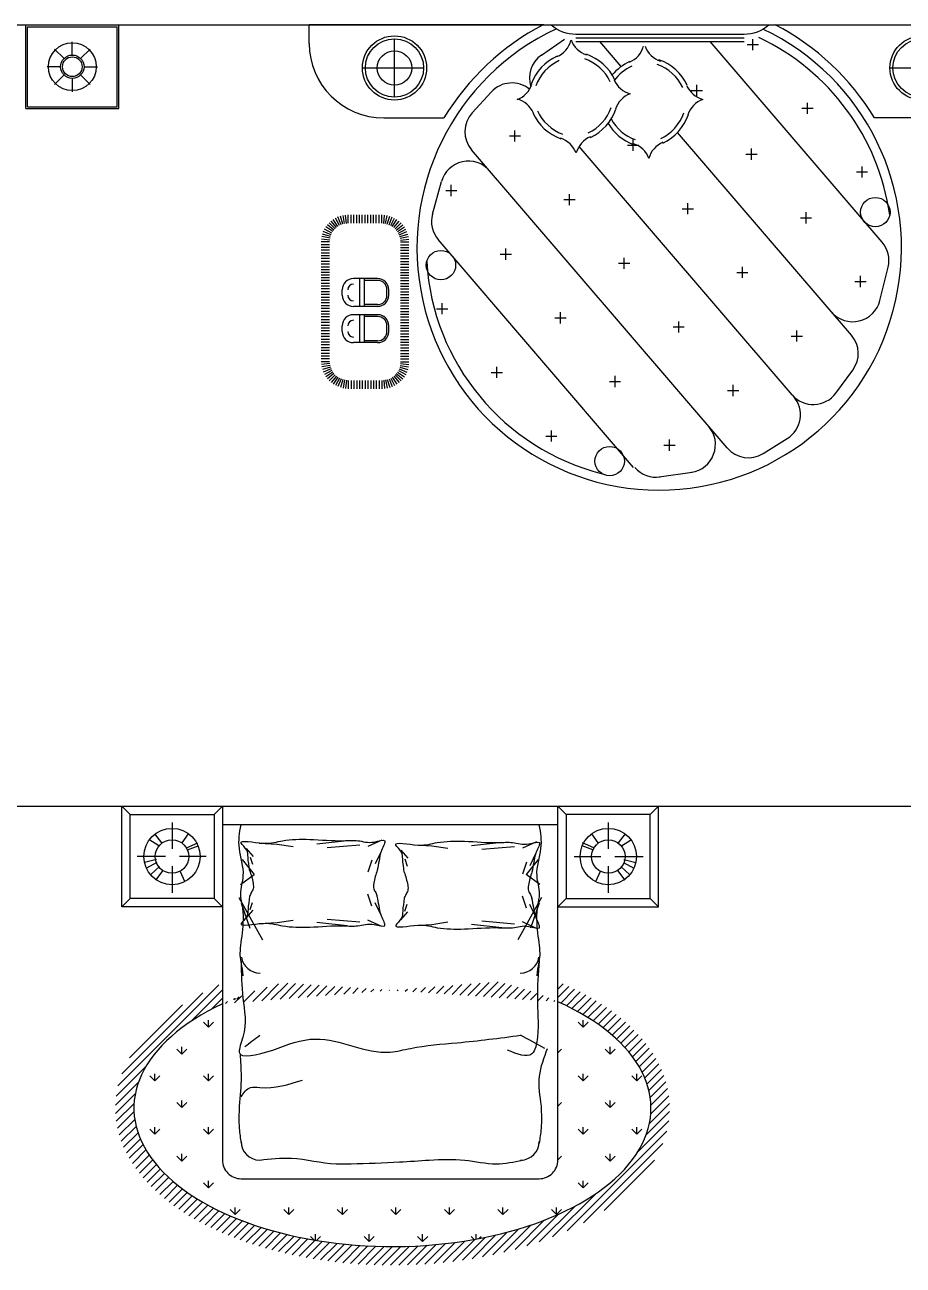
# Model space of a CAD drawing. Header units: inches. Extents: x 9.7 to 52.2, y 13.1 to 37.9.
# Drawn here: x 19.2 to 23.91, y 18.35 to 25.01 of the extents above; entities that cross this region are included whole.
import ezdxf

# ---------------------------------------------------------------- set-up
doc = ezdxf.new("R2010")
doc.units = ezdxf.units.IN
doc.header["$MEASUREMENT"] = 0
for name, color, linetype in [('02', 2, 'Continuous'), ('1', 1, 'Continuous'), ('8', 8, 'Continuous')]:
    doc.layers.add(name, color=color, linetype=linetype)

msp = doc.modelspace()

# ---------------------------------------------------------------- hatches: boundary and pattern name
at = {"layer": '8'}
h = msp.add_hatch(dxfattribs=at)
h.set_pattern_fill('ANSI31', color=256, scale=0.01, style=0)
h.set_pattern_definition([(45, (33.83484, 0.806324), (-0.02245064, 0.02245064), [])])
edge = h.paths.add_edge_path()
edge.add_ellipse((21.1723, 19.1948), major_axis=(1.3875, 0), ratio=0.535534, start_angle=131.11273, end_angle=410.22318, ccw=False)
edge.add_line((20.26, 19.7546), (20.26, 19.8642))
edge.add_spline(control_points=[(20.26, 19.8642), (20.2311, 19.8517), (20.2031, 19.8386), (20.1217, 19.7975), (20.071, 19.7678), (19.9775, 19.704), (19.9346, 19.6698), (19.8716, 19.6101), (19.8488, 19.586), (19.8072, 19.536), (19.7884, 19.5102), (19.7586, 19.4624), (19.7468, 19.4408), (19.7261, 19.3968), (19.7172, 19.3744), (19.7025, 19.3288), (19.6967, 19.3056), (19.6885, 19.259), (19.686, 19.2354), (19.6844, 19.1882), (19.6852, 19.1646), (19.6903, 19.1176), (19.6945, 19.0942), (19.7061, 19.0481), (19.7135, 19.0253), (19.7314, 18.9804), (19.7418, 18.9584), (19.7655, 18.9153), (19.7788, 18.8942), (19.8079, 18.853), (19.8238, 18.833), (19.858, 18.7939), (19.8763, 18.7749), (19.9331, 18.7211), (19.9747, 18.6877), (20.0653, 18.6253), (20.1143, 18.5962), (20.2188, 18.5426), (20.2743, 18.518), (20.3907, 18.4737), (20.4516, 18.4539), (20.5777, 18.4194), (20.6429, 18.4047), (20.7764, 18.3805), (20.8446, 18.371), (20.9827, 18.3575), (21.0526, 18.3535), (21.1392, 18.3519), (21.1558, 18.3517), (21.1723, 18.3517), (21.2037, 18.3517), (21.235, 18.3523), (21.3302, 18.3556), (21.3939, 18.3601), (21.5197, 18.3737), (21.5818, 18.3827), (21.7035, 18.4052), (21.763, 18.4186), (21.8786, 18.4497), (21.9347, 18.4673), (22.0424, 18.5067), (22.094, 18.5284), (22.192, 18.5755), (22.2385, 18.601), (22.3253, 18.6557), (22.3657, 18.6848), (22.4333, 18.741), (22.4616, 18.7676), (22.5087, 18.8181), (22.5283, 18.8418), (22.5638, 18.8906), (22.5797, 18.9158), (22.6048, 18.9624), (22.6147, 18.9837), (22.6317, 19.0269), (22.6387, 19.0489), (22.6499, 19.0934), (22.654, 19.1159), (22.6592, 19.1611), (22.6602, 19.1839), (22.6591, 19.2293), (22.657, 19.252), (22.6497, 19.2971), (22.6446, 19.3194), (22.6313, 19.3635), (22.6233, 19.3853), (22.6043, 19.428), (22.5935, 19.449), (22.5693, 19.49), (22.5559, 19.5101), (22.5267, 19.5493), (22.5109, 19.5685), (22.477, 19.6057), (22.459, 19.6238), (22.4008, 19.6775), (22.3574, 19.7113), (22.2627, 19.7745), (22.2114, 19.8039), (22.1256, 19.8462), (22.0933, 19.8608), (22.06, 19.8746)], knot_values=[2.250927, 2.250927, 2.250927, 2.250927, 2.326456, 2.326456, 2.476479, 2.476479, 2.626503, 2.626503, 2.722593, 2.722593, 2.818682, 2.818682, 2.894819, 2.894819, 2.970956, 2.970956, 3.047093, 3.047093, 3.12323, 3.12323, 3.199367, 3.199367, 3.275504, 3.275504, 3.351641, 3.351641, 3.427778, 3.427778, 3.503915, 3.503915, 3.580052, 3.580052, 3.656189, 3.656189, 3.802151, 3.802151, 3.948113, 3.948113, 4.094076, 4.094076, 4.240038, 4.240038, 4.386001, 4.386001, 4.531963, 4.531963, 4.677925, 4.677925, 4.712389, 4.712389, 4.712389, 4.777646, 4.777646, 4.910996, 4.910996, 5.044346, 5.044346, 5.177696, 5.177696, 5.311046, 5.311046, 5.444396, 5.444396, 5.577745, 5.577745, 5.711095, 5.711095, 5.820891, 5.820891, 5.911722, 5.911722, 6.002554, 6.002554, 6.075899, 6.075899, 6.149245, 6.149245, 6.222591, 6.222591, 6.295937, 6.295937, 6.369283, 6.369283, 6.442629, 6.442629, 6.515974, 6.515974, 6.58932, 6.58932, 6.662666, 6.662666, 6.736012, 6.736012, 6.809358, 6.809358, 6.959381, 6.959381, 7.109405, 7.109405, 7.195149, 7.195149, 7.195149, 7.195149], degree=3, periodic=0)
edge.add_line((22.06, 19.8746), (22.06, 19.7658))
h = msp.add_hatch(dxfattribs=at)
h.set_pattern_fill('GRASS', color=256, scale=0.008, style=0)
h.set_pattern_definition([(90, (33.83484, 0.80632), (-0.143684, 0.143684), [0.0381, -0.249268]), (45, (33.83484, 0.80632), (-0.1436841, 0.1436841), [0.0381, -0.1651]), (135, (33.83484, 0.80632), (-0.1436841, -0.1436841), [0.0381, -0.1651])])
edge = h.paths.add_edge_path()
edge.add_ellipse((21.1723, 19.1948), major_axis=(1.3875, 0), ratio=0.535534, start_angle=131.11273, end_angle=410.22318)
edge.add_line((22.06, 19.7658), (22.06, 18.7972))
edge.add_arc((21.96, 18.7972), 0.1, -90, 0, ccw=False)
edge.add_line((21.96, 18.6972), (20.36, 18.6972))
edge.add_arc((20.36, 18.7972), 0.1, 180, 270, ccw=False)
edge.add_line((20.26, 18.7972), (20.26, 19.7546))

# ---------------------------------------------------------------- linework, layer by layer
at = {"layer": '02'}
for p, q in [((19.2043, 24.5607), (19.2043, 25.0107)), ((19.2043, 25.0107), (19.7043, 25.0107)), ((19.2143, 24.5707), (19.2143, 25.0007)), ((19.2143, 25.0007), (19.6943, 25.0007)), ((19.6943, 24.5707), (19.6943, 25.0007)), ((19.7043, 24.5607), (19.7043, 25.0107)), ((21.9839, 25.0107), (20.7257, 25.0107)), ((20.7257, 24.9107), (20.7257, 25.0107)), ((22.0238, 25.0107), (23.1923, 25.0107)), ((23.2262, 25.0107), (24.4824, 25.0107)), ((19.4543, 24.8485), (19.4543, 24.9201)), ((21.1833, 24.6229), (21.1833, 24.9355)), ((21.972, 24.8483), (22.0961, 24.934)), ((22.1561, 24.9607), (23.06, 24.9607)), ((22.1561, 24.9407), (23.06, 24.9407)), ((22.1561, 24.9207), (23.06, 24.9207)), ((22.3996, 24.7864), (22.2844, 24.9207)), ((23.8005, 23.8434), (22.8771, 24.9207)), ((23.1068, 24.8741), (23.1068, 24.9341)), ((19.4099, 24.8301), (19.3593, 24.8807)), ((19.4987, 24.8301), (19.5493, 24.8807)), ((23.0768, 24.9041), (23.1368, 24.9041)), ((19.3915, 24.7857), (19.3199, 24.7857)), ((19.5171, 24.7857), (19.5887, 24.7857)), ((21.0079, 24.7792), (21.3396, 24.7792)), ((23.8394, 24.7792), (24.1711, 24.7792)), ((19.4099, 24.7413), (19.3593, 24.6907)), ((19.4543, 24.7229), (19.4543, 24.6513)), ((19.4987, 24.7413), (19.5493, 24.6907)), ((21.6006, 24.5385), (21.7027, 24.6499)), ((22.7761, 24.6579), (22.8361, 24.6579)), ((22.8061, 24.6279), (22.8061, 24.6879)), ((23.3996, 24.5324), (23.3996, 24.5924)), ((19.2043, 24.5607), (19.7043, 24.5607)), ((19.2143, 24.5707), (19.6943, 24.5707)), ((21.1257, 24.5107), (21.4486, 24.5107)), ((23.3696, 24.5624), (23.4296, 24.5624)), ((24.0824, 24.5107), (23.7596, 24.5107)), ((21.8299, 24.3838), (21.8299, 24.4438)), ((21.7999, 24.4138), (21.8599, 24.4138)), ((22.4644, 24.335), (22.4644, 24.395)), ((23.636, 23.3439), (22.7025, 24.4329)), ((22.969, 22.7391), (21.5972, 24.3395)), ((23.3169, 23.0247), (22.1741, 24.358)), ((22.4344, 24.365), (22.4944, 24.365)), ((23.0689, 24.3162), (23.1289, 24.3162)), ((23.0989, 24.2862), (23.0989, 24.3462)), ((23.6925, 24.1908), (23.6925, 24.2508)), ((23.6625, 24.2208), (23.7225, 24.2208)), ((21.3872, 23.995), (21.4355, 24.1692)), ((21.4582, 24.121), (21.5182, 24.121)), ((21.4882, 24.091), (21.4882, 24.151)), ((22.0927, 24.0722), (22.1527, 24.0722)), ((22.1227, 24.0422), (22.1227, 24.1022)), ((22.7573, 23.9933), (22.7573, 24.0533)), ((20.8881, 23.9335), (20.8669, 23.9732)), ((20.897, 23.9377), (20.8798, 23.9793)), ((20.9062, 23.941), (20.8932, 23.9841)), ((20.9157, 23.9434), (20.907, 23.9876)), ((20.9254, 23.9449), (20.921, 23.9896)), ((20.9353, 23.9453), (20.9353, 23.9903)), ((20.9503, 23.9453), (20.9503, 23.9903)), ((20.9654, 23.9453), (20.9654, 23.9903)), ((20.9804, 23.9453), (20.9804, 23.9903)), ((20.9954, 23.9453), (20.9954, 23.9903)), ((21.0104, 23.9453), (21.0104, 23.9903)), ((21.0255, 23.9453), (21.0255, 23.9903)), ((21.0405, 23.9453), (21.0405, 23.9903)), ((21.0555, 23.9453), (21.0555, 23.9903)), ((21.0705, 23.9453), (21.0705, 23.9903)), ((21.0855, 23.9453), (21.0855, 23.9903)), ((21.1007, 23.9453), (21.1007, 23.9903)), ((21.1157, 23.9453), (21.1157, 23.9903)), ((21.1255, 23.9449), (21.1299, 23.9896)), ((21.1352, 23.9434), (21.144, 23.9876)), ((21.1447, 23.941), (21.1578, 23.9841)), ((21.1539, 23.9377), (21.1712, 23.9793)), ((21.1628, 23.9335), (21.184, 23.9732)), ((22.7273, 24.0233), (22.7873, 24.0233)), ((23.3618, 23.9745), (23.4218, 23.9745)), ((23.3918, 23.9445), (23.3918, 24.0045)), ((20.8471, 23.8925), (20.8074, 23.9137)), ((20.8521, 23.9009), (20.8147, 23.9259)), ((20.8579, 23.9088), (20.8232, 23.9373)), ((20.8645, 23.9161), (20.8327, 23.9479)), ((20.8718, 23.9226), (20.8433, 23.9574)), ((20.8797, 23.9285), (20.8547, 23.9659)), ((21.1712, 23.9285), (21.1962, 23.9659)), ((21.1791, 23.9226), (21.2077, 23.9574)), ((21.1864, 23.9161), (21.2182, 23.9479)), ((21.193, 23.9088), (21.2278, 23.9373)), ((21.1988, 23.9009), (21.2362, 23.9259)), ((21.2039, 23.8925), (21.2436, 23.9137)), ((20.8353, 23.8453), (20.7903, 23.8453)), ((20.8357, 23.8551), (20.7909, 23.8596)), ((20.8372, 23.8649), (20.793, 23.8736)), ((20.8396, 23.8744), (20.7965, 23.8874)), ((20.8429, 23.8836), (20.8013, 23.9008)), ((21.2081, 23.8836), (21.2496, 23.9008)), ((21.2114, 23.8744), (21.2544, 23.8874)), ((21.2138, 23.8649), (21.2579, 23.8736)), ((21.2152, 23.8551), (21.26, 23.8596)), ((21.2157, 23.8453), (21.2607, 23.8453)), ((22.4662, 22.6342), (21.4179, 23.8573)), ((20.8353, 23.8303), (20.7903, 23.8303)), ((20.8353, 23.8153), (20.7903, 23.8153)), ((20.8353, 23.8003), (20.7903, 23.8003)), ((20.8353, 23.7853), (20.7903, 23.7853)), ((21.2157, 23.8303), (21.2607, 23.8303)), ((21.2157, 23.8153), (21.2607, 23.8153)), ((21.2157, 23.8003), (21.2607, 23.8003)), ((21.2157, 23.7853), (21.2607, 23.7853)), ((21.7511, 23.7793), (21.8111, 23.7793)), ((21.7811, 23.7493), (21.7811, 23.8093)), ((20.8353, 23.7703), (20.7903, 23.7703)), ((20.8353, 23.7553), (20.7903, 23.7553)), ((20.8353, 23.7403), (20.7903, 23.7403)), ((20.8353, 23.7253), (20.7903, 23.7253)), ((20.8353, 23.7103), (20.7903, 23.7103)), ((21.2157, 23.7703), (21.2607, 23.7703)), ((21.2157, 23.7553), (21.2607, 23.7553)), ((21.2157, 23.7403), (21.2607, 23.7403)), ((21.2157, 23.7253), (21.2607, 23.7253)), ((21.2157, 23.7103), (21.2607, 23.7103)), ((22.3856, 23.7305), (22.4456, 23.7305)), ((22.4156, 23.7005), (22.4156, 23.7605)), ((23.0501, 23.6517), (23.0501, 23.7117)), ((23.7882, 23.5308), (23.8323, 23.7099)), ((20.8353, 23.6953), (20.7903, 23.6953)), ((20.8353, 23.6803), (20.7903, 23.6803)), ((20.8353, 23.6675), (20.7903, 23.6675)), ((20.8353, 23.6525), (20.7903, 23.6525)), ((21.0927, 23.6487), (20.9627, 23.6487)), ((20.9976, 23.4985), (20.9976, 23.6486)), ((21.0226, 23.4985), (21.0226, 23.6486)), ((21.2157, 23.6953), (21.2607, 23.6953)), ((21.2157, 23.6803), (21.2607, 23.6803)), ((21.2157, 23.6675), (21.2607, 23.6675)), ((21.2157, 23.6525), (21.2607, 23.6525)), ((23.0201, 23.6817), (23.0801, 23.6817)), ((23.6846, 23.6029), (23.6846, 23.6629)), ((20.8353, 23.6375), (20.7903, 23.6375)), ((20.8353, 23.6225), (20.7903, 23.6225)), ((20.8353, 23.6075), (20.7903, 23.6075)), ((20.8353, 23.5925), (20.7903, 23.5925)), ((20.8353, 23.5775), (20.7903, 23.5775)), ((20.9027, 23.5587), (20.9027, 23.5887)), ((21.0927, 23.6387), (21.0226, 23.6387)), ((21.1427, 23.5587), (21.1427, 23.5887)), ((21.1527, 23.5587), (21.1527, 23.5887)), ((21.2157, 23.6375), (21.2607, 23.6375)), ((21.2157, 23.6225), (21.2607, 23.6225)), ((21.2157, 23.6075), (21.2607, 23.6075)), ((21.2157, 23.5925), (21.2607, 23.5925)), ((21.2157, 23.5775), (21.2607, 23.5775)), ((23.6546, 23.6329), (23.7146, 23.6329)), ((20.8353, 23.5625), (20.7903, 23.5625)), ((20.8353, 23.5475), (20.7903, 23.5475)), ((20.8353, 23.5325), (20.7903, 23.5325)), ((20.8353, 23.5175), (20.7903, 23.5175)), ((21.0927, 23.5087), (21.0226, 23.5087)), ((21.2157, 23.5625), (21.2607, 23.5625)), ((21.2157, 23.5475), (21.2607, 23.5475)), ((21.2157, 23.5325), (21.2607, 23.5325)), ((21.2157, 23.5175), (21.2607, 23.5175)), ((21.4394, 23.4564), (21.4394, 23.5164)), ((20.8353, 23.5025), (20.7903, 23.5025)), ((20.8353, 23.4875), (20.7903, 23.4875)), ((20.8353, 23.4725), (20.7903, 23.4725)), ((20.8353, 23.4575), (20.7903, 23.4575)), ((20.8353, 23.4425), (20.7903, 23.4425)), ((21.0927, 23.4987), (20.9627, 23.4987)), ((21.0927, 23.4545), (20.9627, 23.4545)), ((20.9976, 23.3043), (20.9976, 23.4544)), ((21.0226, 23.3043), (21.0226, 23.4544)), ((21.0927, 23.4445), (21.0226, 23.4445)), ((21.2157, 23.5025), (21.2607, 23.5025)), ((21.2157, 23.4875), (21.2607, 23.4875)), ((21.2157, 23.4725), (21.2607, 23.4725)), ((21.2157, 23.4575), (21.2607, 23.4575)), ((21.2157, 23.4425), (21.2607, 23.4425)), ((21.4094, 23.4864), (21.4694, 23.4864)), ((22.0739, 23.4076), (22.0739, 23.4676)), ((20.8353, 23.427), (20.7903, 23.427)), ((20.8353, 23.412), (20.7903, 23.412)), ((20.8353, 23.397), (20.7903, 23.397)), ((20.8353, 23.382), (20.7903, 23.382)), ((20.9027, 23.3645), (20.9027, 23.3945)), ((21.1427, 23.3645), (21.1427, 23.3945)), ((21.1527, 23.3645), (21.1527, 23.3945)), ((21.2157, 23.427), (21.2607, 23.427)), ((21.2157, 23.412), (21.2607, 23.412)), ((21.2157, 23.397), (21.2607, 23.397)), ((21.2157, 23.382), (21.2607, 23.382)), ((22.0439, 23.4376), (22.1039, 23.4376)), ((22.6784, 23.3888), (22.7384, 23.3888)), ((22.7084, 23.3588), (22.7084, 23.4188)), ((20.8353, 23.367), (20.7903, 23.367)), ((20.8353, 23.352), (20.7903, 23.352)), ((20.8353, 23.337), (20.7903, 23.337)), ((20.8353, 23.322), (20.7903, 23.322)), ((20.8353, 23.307), (20.7903, 23.307)), ((21.0927, 23.3145), (21.0226, 23.3145)), ((21.2157, 23.367), (21.2607, 23.367)), ((21.2157, 23.352), (21.2607, 23.352)), ((21.2157, 23.337), (21.2607, 23.337)), ((21.2157, 23.322), (21.2607, 23.322)), ((21.2157, 23.307), (21.2607, 23.307)), ((23.313, 23.34), (23.373, 23.34)), ((23.343, 23.31), (23.343, 23.37)), ((20.8353, 23.292), (20.7903, 23.292)), ((20.8353, 23.277), (20.7903, 23.277)), ((20.8353, 23.262), (20.7903, 23.262)), ((20.8353, 23.247), (20.7903, 23.247)), ((21.0927, 23.3045), (20.9627, 23.3045)), ((21.2157, 23.292), (21.2607, 23.292)), ((21.2157, 23.277), (21.2607, 23.277)), ((21.2157, 23.262), (21.2607, 23.262)), ((21.2157, 23.247), (21.2607, 23.247)), ((20.8353, 23.232), (20.7903, 23.232)), ((20.8353, 23.217), (20.7903, 23.217)), ((20.8353, 23.202), (20.7903, 23.202)), ((20.8357, 23.1922), (20.7909, 23.1878)), ((20.8372, 23.1825), (20.793, 23.1737)), ((21.2138, 23.1825), (21.2579, 23.1737)), ((21.2152, 23.1922), (21.26, 23.1878)), ((21.2157, 23.232), (21.2607, 23.232)), ((21.2157, 23.217), (21.2607, 23.217)), ((21.2157, 23.202), (21.2607, 23.202)), ((21.7323, 23.1148), (21.7323, 23.1748)), ((20.8396, 23.173), (20.7965, 23.1599)), ((20.8429, 23.1638), (20.8013, 23.1465)), ((20.8471, 23.1549), (20.8074, 23.1337)), ((20.8521, 23.1465), (20.8147, 23.1215)), ((20.8579, 23.1386), (20.8232, 23.11)), ((20.8645, 23.1313), (20.8327, 23.0995)), ((20.8718, 23.1247), (20.8433, 23.0899)), ((20.8797, 23.1189), (20.8547, 23.0815)), ((20.8881, 23.1138), (20.8669, 23.0742)), ((20.897, 23.1096), (20.8798, 23.0681)), ((21.1539, 23.1096), (21.1712, 23.0681)), ((21.1628, 23.1138), (21.184, 23.0742)), ((21.1712, 23.1189), (21.1962, 23.0815)), ((21.1791, 23.1247), (21.2077, 23.0899)), ((21.1864, 23.1313), (21.2182, 23.0995)), ((21.193, 23.1386), (21.2278, 23.11)), ((21.1988, 23.1465), (21.2362, 23.1215)), ((21.2039, 23.1549), (21.2436, 23.1337)), ((21.2081, 23.1638), (21.2496, 23.1465)), ((21.2114, 23.173), (21.2544, 23.1599)), ((21.7023, 23.1448), (21.7623, 23.1448)), ((22.3668, 23.066), (22.3668, 23.126)), ((23.5515, 23.0333), (23.6429, 23.1572)), ((20.9062, 23.1063), (20.8932, 23.0633)), ((20.9157, 23.104), (20.907, 23.0598)), ((20.9254, 23.1025), (20.921, 23.0577)), ((20.9353, 23.102), (20.9353, 23.057)), ((20.9503, 23.102), (20.9503, 23.057)), ((20.9654, 23.102), (20.9654, 23.057)), ((20.9804, 23.102), (20.9804, 23.057)), ((20.9954, 23.102), (20.9954, 23.057)), ((21.0104, 23.102), (21.0104, 23.057)), ((21.0255, 23.102), (21.0255, 23.057)), ((21.0405, 23.102), (21.0405, 23.057)), ((21.0555, 23.102), (21.0555, 23.057)), ((21.0705, 23.102), (21.0705, 23.057)), ((21.0855, 23.102), (21.0855, 23.057)), ((21.1007, 23.102), (21.1007, 23.057)), ((21.1157, 23.102), (21.1157, 23.057)), ((21.1255, 23.1025), (21.1299, 23.0577)), ((21.1352, 23.104), (21.144, 23.0598)), ((21.1447, 23.1063), (21.1578, 23.0633)), ((22.3368, 23.096), (22.3968, 23.096)), ((22.9713, 23.0472), (23.0313, 23.0472)), ((23.0013, 23.0172), (23.0013, 23.0772)), ((21.9951, 22.8031), (22.0551, 22.8031)), ((22.0251, 22.7731), (22.0251, 22.8331)), ((22.6596, 22.7243), (22.6596, 22.7843)), ((23.162, 22.7093), (23.291, 22.7893)), ((22.6296, 22.7543), (22.6896, 22.7543)), ((22.6044, 22.5834), (22.78, 22.6091)), ((19.72, 20.8159), (22.6, 20.8159)), ((19.72, 20.2759), (19.72, 20.8159)), ((19.765, 20.7709), (19.72, 20.8159)), ((20.215, 20.7709), (20.26, 20.8159)), ((22.105, 20.7709), (22.06, 20.8159)), ((22.555, 20.7709), (22.6, 20.8159)), ((22.6, 20.2759), (22.6, 20.8159)), ((19.765, 20.7709), (20.215, 20.7709)), ((19.765, 20.3209), (19.765, 20.7709)), ((19.9893, 20.7292), (19.9893, 20.5861)), ((20.215, 20.7709), (20.215, 20.3209)), ((22.06, 20.7159), (20.26, 20.7159)), ((22.105, 20.7709), (22.105, 20.3209)), ((22.555, 20.7709), (22.105, 20.7709)), ((22.3307, 20.7292), (22.3307, 20.5861)), ((22.555, 20.3209), (22.555, 20.7709)), ((19.9353, 20.6185), (19.8975, 20.6671)), ((20.0433, 20.6185), (20.0784, 20.6671)), ((22.2767, 20.6185), (22.2416, 20.6671)), ((22.3847, 20.6185), (22.4225, 20.6671)), ((19.9191, 20.6023), (19.8651, 20.6374)), ((20.0676, 20.5915), (20.127, 20.6185)), ((20.073, 20.5807), (20.1297, 20.6023)), ((20.3865, 20.5893), (20.4243, 20.5461)), ((20.4568, 20.6181), (20.5541, 20.6127)), ((20.5541, 20.6127), (20.6389, 20.6001)), ((20.9291, 20.6307), (20.7669, 20.6127)), ((20.8228, 20.5947), (20.9976, 20.6091)), ((21.1148, 20.6343), (21.0409, 20.6001)), ((21.2165, 20.5793), (21.2543, 20.5361)), ((21.2868, 20.6081), (21.3841, 20.6027)), ((21.3841, 20.6027), (21.4689, 20.5901)), ((21.7591, 20.6207), (21.5969, 20.6027)), ((21.6528, 20.5847), (21.8276, 20.5991)), ((21.9448, 20.6243), (21.8709, 20.5901)), ((22.247, 20.5807), (22.1903, 20.6023)), ((22.2524, 20.5915), (22.193, 20.6185)), ((22.4009, 20.6023), (22.4549, 20.6374)), ((19.9542, 20.5456), (19.803, 20.5456)), ((19.9056, 20.5294), (19.8408, 20.5132)), ((19.9083, 20.5132), (19.8516, 20.4835)), ((20.1729, 20.5456), (20.0298, 20.5456)), ((20.3654, 20.5302), (20.4307, 20.4495)), ((20.4081, 20.5425), (20.4207, 20.5046)), ((21.0612, 20.5257), (21.0403, 20.4616)), ((21.1112, 20.5731), (21.0788, 20.5064)), ((21.2381, 20.5325), (21.2507, 20.4946)), ((21.8912, 20.5157), (21.8703, 20.4516)), ((21.9547, 20.5302), (21.8893, 20.4495)), ((21.9412, 20.5631), (21.9088, 20.4964)), ((22.1471, 20.5456), (22.2902, 20.5456)), ((22.3658, 20.5456), (22.517, 20.5456)), ((22.4117, 20.5132), (22.4684, 20.4835)), ((22.4144, 20.5294), (22.4792, 20.5132)), ((19.9218, 20.4916), (19.8759, 20.4484)), ((19.9407, 20.47), (19.9002, 20.4187)), ((19.9893, 20.4943), (19.9893, 20.3512)), ((20.0325, 20.4646), (20.0568, 20.4133)), ((20.3569, 20.395), (20.4299, 20.4488)), ((21.9632, 20.395), (21.8901, 20.4488)), ((22.2875, 20.4646), (22.2632, 20.4133)), ((22.3307, 20.4943), (22.3307, 20.3512)), ((22.3793, 20.47), (22.4198, 20.4187)), ((22.3982, 20.4916), (22.4441, 20.4484)), ((19.765, 20.3209), (19.72, 20.2759)), ((20.215, 20.3209), (19.765, 20.3209)), ((20.215, 20.3209), (20.26, 20.2759)), ((20.3475, 20.326), (20.4755, 20.0986)), ((21.0612, 20.2786), (21.0403, 20.3427)), ((21.9726, 20.326), (21.8446, 20.0986)), ((21.8912, 20.2686), (21.8703, 20.3327)), ((22.105, 20.3209), (22.06, 20.2759)), ((22.105, 20.3209), (22.555, 20.3209)), ((22.555, 20.3209), (22.6, 20.2759)), ((20.26, 20.2759), (19.72, 20.2759)), ((20.3607, 20.2951), (20.4069, 20.1607)), ((20.3865, 20.215), (20.4243, 20.2583)), ((20.4081, 20.2619), (20.4207, 20.2997)), ((21.1112, 20.2312), (21.0788, 20.2979)), ((21.2165, 20.205), (21.2543, 20.2483)), ((21.2381, 20.2519), (21.2507, 20.2897)), ((21.9412, 20.2212), (21.9088, 20.2879)), ((21.9593, 20.2951), (21.9132, 20.1607)), ((22.06, 20.2759), (22.6, 20.2759)), ((20.4568, 20.1862), (20.5541, 20.1916)), ((20.5541, 20.1916), (20.6389, 20.2042)), ((20.9291, 20.1736), (20.7669, 20.1916)), ((20.8228, 20.2096), (20.9976, 20.1952)), ((21.1148, 20.17), (21.0409, 20.2042)), ((21.2868, 20.1762), (21.3841, 20.1816)), ((21.3841, 20.1816), (21.4689, 20.1942)), ((21.7591, 20.1636), (21.5969, 20.1816)), ((21.6528, 20.1996), (21.8276, 20.1852)), ((21.9448, 20.16), (21.8709, 20.1942))]:
    msp.add_line(p, q, dxfattribs=at)
msp.add_lwpolyline([(20.26, 20.8159), (20.26, 18.9159, 0.414214), (20.36, 18.8159), (21.96, 18.8159, 0.414214), (22.06, 18.9159), (22.06, 20.8159)], format="xyb", dxfattribs=at)
for centre, radius in [((19.4543, 24.7857), 0.1285), ((21.1833, 24.7792), 0.1723), ((21.1833, 24.7792), 0.1563), ((24.0148, 24.7792), 0.1723), ((24.0148, 24.7792), 0.1563), ((19.4543, 24.7857), 0.0628), ((19.4543, 24.7857), 0.0528), ((21.1833, 24.7792), 0.0923), ((23.7638, 24.0054), 0.0788), ((21.4326, 23.7204), 0.0788), ((22.3381, 22.6683), 0.0788), ((19.9893, 20.5456), 0.1513), ((22.3307, 20.5456), 0.1513), ((19.9893, 20.5456), 0.0899), ((22.3307, 20.5456), 0.0899)]:
    msp.add_circle(centre, radius, dxfattribs=at)
for centre, radius, start, end in [((22.6041, 23.8126), 1.3, 115.11189, 64.67162), ((22.6041, 23.8126), 1.35, 117.4391, 148.86002), ((22.1561, 25.1607), 0.2, 228.59038, 270), ((23.06, 25.1607), 0.2, 270, 311.40962), ((22.6041, 23.8126), 1.35, 31.13998, 62.5609), ((21.1257, 24.9107), 0.4, 180, 270), ((22.0046, 24.9599), 0.1301, 292.85335, 345.11134), ((22.2532, 24.9742), 0.1301, 200.18891, 252.4469), ((22.6041, 23.8126), 1.25, 8.19886, 64.67162), ((22.0572, 24.7249), 0.15, 124.61157, 198.36256), ((22.1659, 24.6016), 0.2651, 114.51605, 160.04011), ((22.1257, 24.6026), 0.2651, 25.26014, 70.7842), ((22.3939, 24.93), 0.1301, 292.85335, 345.11134), ((22.6504, 24.9403), 0.1301, 200.18891, 252.4469), ((22.1659, 24.6016), 0.2381, 114.51605, 160.04011), ((22.1257, 24.6026), 0.2381, 25.26014, 70.7842), ((22.5552, 24.5718), 0.2651, 114.51605, 140.20255), ((22.5552, 24.5718), 0.2381, 114.51605, 143.7992), ((22.515, 24.5727), 0.2381, 25.26014, 70.7842), ((22.515, 24.5727), 0.2651, 25.26014, 70.7842), ((22.4816, 24.7661), 0.1301, 202.85334, 255.11135), ((21.8132, 24.5485), 0.15, 50.79399, 137.47213), ((21.7964, 24.7315), 0.1301, 290.18891, 342.4469), ((22.4931, 24.5182), 0.1301, 110.18891, 162.4469), ((22.8709, 24.7362), 0.1301, 202.85334, 255.11135), ((21.8086, 24.4864), 0.1301, 22.85334, 75.11135), ((22.8824, 24.4884), 0.1301, 110.18891, 162.4469), ((21.7111, 24.4371), 0.15, 137.47213, 220.60129), ((22.1669, 24.6478), 0.2651, 204.51605, 250.0401), ((22.1669, 24.6478), 0.2381, 204.51605, 250.0401), ((22.1214, 24.6458), 0.2381, 295.26014, 340.7842), ((22.1214, 24.6458), 0.2651, 295.26014, 340.7842), ((22.5562, 24.6179), 0.2381, 208.20821, 250.0401), ((22.5107, 24.6159), 0.2381, 295.26014, 340.7842), ((22.5107, 24.6159), 0.2651, 295.26014, 340.7842), ((22.5562, 24.6179), 0.2651, 211.09318, 250.0401), ((22.0355, 24.2777), 0.1301, 20.18891, 72.4469), ((22.2849, 24.2899), 0.1301, 112.85335, 165.11134), ((22.4262, 24.2484), 0.1301, 20.18891, 72.4469), ((22.6742, 24.26), 0.1301, 112.85335, 165.11134), ((21.58, 24.1291), 0.15, 40.60129, 164.5115), ((21.5317, 23.9549), 0.15, 164.5115, 220.60129), ((23.6867, 23.7458), 0.15, 346.15931, 40.60129), ((22.6041, 23.8126), 1.25, 183.3343, 255.79358), ((20.9627, 23.5887), 0.06, 90, 180), ((21.0927, 23.5887), 0.06, 0, 90), ((20.9627, 23.5887), 0.03, 90, 180), ((21.0927, 23.5887), 0.05, 0, 90), ((20.9627, 23.5587), 0.06, 180, 270), ((20.9627, 23.5587), 0.03, 180, 270), ((21.0927, 23.5587), 0.06, 270, 0), ((21.0927, 23.5587), 0.05, 270, 0), ((23.6425, 23.5667), 0.15, 220.60129, 346.15931), ((20.9627, 23.3945), 0.06, 90, 180), ((21.0927, 23.3945), 0.06, 0, 90), ((21.0927, 23.3945), 0.05, 0, 90), ((20.9627, 23.3945), 0.03, 90, 180), ((20.9627, 23.3645), 0.06, 180, 270), ((20.9627, 23.3645), 0.03, 180, 270), ((21.0927, 23.3645), 0.06, 270, 0), ((21.0927, 23.3645), 0.05, 270, 0), ((23.5221, 23.2462), 0.15, 323.59152, 40.60129), ((23.2118, 22.9168), 0.15, 301.82744, 40.60129), ((23.4308, 23.1223), 0.15, 220.60129, 323.59152), ((22.7557, 22.7575), 0.15, 278.31028, 40.60129), ((23.0829, 22.8367), 0.15, 220.60129, 301.82744), ((22.5876, 22.7319), 0.15, 220.60129, 278.31028), ((20.4601, 20.0195), 0.0995, 187.67166, 271.17178), ((21.86, 20.0195), 0.0995, 268.82822, 352.32834), ((20.46, 19.0159), 0.1, 180, 270), ((21.86, 19.0159), 0.1, 270, 0)]:
    msp.add_arc(centre, radius, start, end, dxfattribs=at)
msp.add_ellipse((21.1723, 19.1948), major_axis=(1.3875, 0), ratio=0.535534, start_param=2.288349, end_param=7.159745, dxfattribs=at)
for points, knots in [([(20.3706, 19.9044), (20.3675, 19.9631), (20.337, 20.0152), (20.39, 20.2059), (20.35, 20.3559), (20.3876, 20.458), (20.34, 20.5859), (20.3505, 20.6728), (20.36, 20.7159)], [1016.475932, 1016.475932, 1016.475932, 1016.475932, 1193.291865, 1511.538782, 1572.223428, 1671.208534, 1817.306761, 1947.15998, 1947.15998, 1947.15998, 1947.15998]), ([(21.9495, 19.9044), (21.9525, 19.9631), (21.9831, 20.0152), (21.93, 20.2059), (21.97, 20.3559), (21.9325, 20.458), (21.98, 20.5859), (21.9696, 20.6728), (21.96, 20.7159)], [1016.475932, 1016.475932, 1016.475932, 1016.475932, 1193.291865, 1511.538782, 1572.223428, 1671.208534, 1817.306761, 1947.15998, 1947.15998, 1947.15998, 1947.15998]), ([(20.4059, 20.4722), (20.4024, 20.4959), (20.3967, 20.5312), (20.3963, 20.5836), (20.3206, 20.6448), (20.4953, 20.6041), (20.5686, 20.6316), (20.6553, 20.639), (20.7641, 20.6382), (20.8736, 20.6265), (20.9934, 20.6358), (21.0545, 20.6109), (21.1523, 20.6486), (21.1056, 20.5739), (21.1019, 20.5226), (21.0937, 20.4895), (21.0906, 20.4722)], [116.995198, 116.995198, 116.995198, 116.995198, 188.363348, 226.486921, 273.986275, 393.015864, 497.00452, 567.675444, 642.494057, 825.954715, 900.773403, 989.479925, 1046.321769, 1101.587585, 1158.840818, 1215.213906, 1215.213906, 1215.213906, 1215.213906]), ([(21.2359, 20.4622), (21.2324, 20.4859), (21.2267, 20.5212), (21.2263, 20.5736), (21.1506, 20.6348), (21.3253, 20.5941), (21.3986, 20.6216), (21.4853, 20.629), (21.5941, 20.6282), (21.7036, 20.6165), (21.8234, 20.6258), (21.8845, 20.6009), (21.9823, 20.6386), (21.9356, 20.5639), (21.9319, 20.5126), (21.9237, 20.4795), (21.9206, 20.4622)], [116.995198, 116.995198, 116.995198, 116.995198, 188.363348, 226.486921, 273.986275, 393.015864, 497.00452, 567.675444, 642.494057, 825.954715, 900.773403, 989.479925, 1046.321769, 1101.587585, 1158.840818, 1215.213906, 1215.213906, 1215.213906, 1215.213906]), ([(20.4059, 20.3322), (20.4024, 20.3085), (20.3967, 20.2731), (20.3963, 20.2207), (20.3206, 20.1595), (20.4953, 20.2002), (20.5686, 20.1728), (20.6553, 20.1654), (20.7641, 20.1661), (20.8736, 20.1779), (20.9934, 20.1685), (21.0545, 20.1935), (21.1523, 20.1558), (21.1056, 20.2304), (21.1019, 20.2818), (21.0937, 20.3149), (21.0906, 20.3322)], [116.995198, 116.995198, 116.995198, 116.995198, 188.363348, 226.486921, 273.986275, 393.015864, 497.00452, 567.675444, 642.494057, 825.954715, 900.773403, 989.479925, 1046.321769, 1101.587585, 1158.840818, 1215.213906, 1215.213906, 1215.213906, 1215.213906]), ([(21.2359, 20.3222), (21.2324, 20.2985), (21.2267, 20.2631), (21.2263, 20.2107), (21.1506, 20.1495), (21.3253, 20.1902), (21.3986, 20.1628), (21.4853, 20.1554), (21.5941, 20.1561), (21.7036, 20.1679), (21.8234, 20.1585), (21.8845, 20.1835), (21.9823, 20.1458), (21.9356, 20.2204), (21.9319, 20.2718), (21.9237, 20.3049), (21.9206, 20.3222)], [116.995198, 116.995198, 116.995198, 116.995198, 188.363348, 226.486921, 273.986275, 393.015864, 497.00452, 567.675444, 642.494057, 825.954715, 900.773403, 989.479925, 1046.321769, 1101.587585, 1158.840818, 1215.213906, 1215.213906, 1215.213906, 1215.213906])]:
    msp.add_open_spline(points, degree=3, knots=knots, dxfattribs=at)
for points in [[(20.4059, 20.4722), (20.4243, 20.4022), (20.4243, 20.3722), (20.4143, 20.3522), (20.4059, 20.3322)], [(21.0906, 20.4722), (21.0723, 20.4022), (21.0723, 20.3722), (21.0823, 20.3522), (21.0906, 20.3322)], [(21.2359, 20.4622), (21.2543, 20.3922), (21.2543, 20.3622), (21.2443, 20.3422), (21.2359, 20.3222)], [(21.9206, 20.4622), (21.9023, 20.3922), (21.9023, 20.3622), (21.9123, 20.3422), (21.9206, 20.3222)], [(20.36, 19.984), (20.37, 19.7859), (20.37, 19.5759), (20.35, 19.4959), (20.53, 19.5059)], [(21.96, 19.984), (21.95, 19.7859), (21.95, 19.5759), (21.92, 19.4859), (21.79, 19.5059)], [(20.53, 19.5059), (20.76, 19.5659), (21.16, 19.4959), (21.27, 19.5159), (21.52, 19.5459), (21.86, 19.5859)], [(22.0033, 19.5141), (21.96, 19.3659), (21.97, 19.2059)], [(20.3542, 19.4858), (20.36, 19.3659), (20.35, 19.2059)], [(20.36, 19.2559), (20.41, 19.3059), (20.46, 19.3059), (20.69, 19.3459)], [(20.35, 19.2059), (20.35, 19.0859), (20.3605, 19.0059)], [(21.97, 19.2059), (21.97, 19.0859), (21.9595, 19.0059)], [(20.46, 18.9159), (20.63, 18.9259), (20.87, 18.8959), (20.95, 18.8959), (21.21, 18.9059), (21.37, 18.9159), (21.56, 18.9159), (21.73, 18.8959), (21.87, 18.9159)]]:
    msp.add_spline(points, degree=3, dxfattribs=at)
for points, start_tangent in [([(20.38, 19.5259), (20.46, 19.5859)], (-0.964764, -0.263117)), ([(21.99, 19.5159), (21.86, 19.5859)], (0.964764, -0.263117))]:
    msp.add_spline(points, degree=3, dxfattribs=dict(at, start_tangent=start_tangent))
at = {"layer": '1'}
for p, q in [((10.0745, 25.0107), (30.4007, 25.0107)), ((10.0745, 20.8159), (30.4007, 20.8159))]:
    msp.add_line(p, q, dxfattribs=at)

doc.saveas('drawing.dxf')
